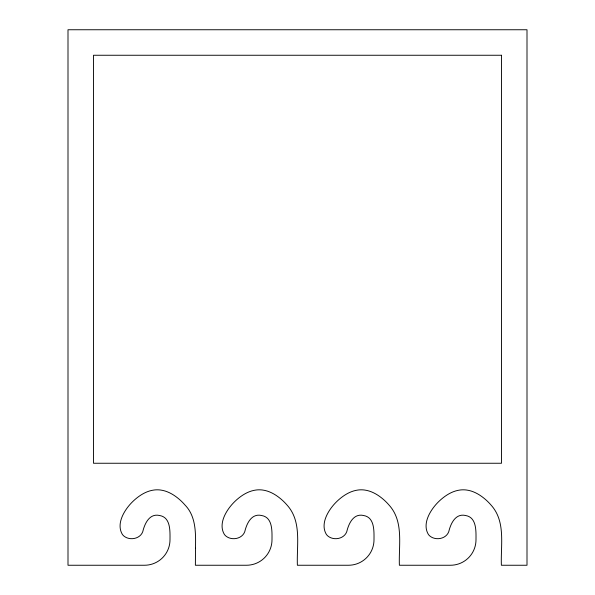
<?xml version="1.0" encoding="UTF-8"?>
<svg xmlns="http://www.w3.org/2000/svg" width="595" height="595" viewBox="0 0 595 595"><rect width="100%" height="100%" fill="white"/><g stroke="black" fill="none" stroke-linecap="round" stroke-linejoin="round"><path stroke-width="0.89" d="M195.502 548.248L195.383 565.25L246.501 565.25A25.503 25.503 0 0 0 271.997 539.747C272.019 531.119 272.8 517.382 261.622 515.508C251.447 513.113 246.687 523.622 244.776 531.647C241.86 539.71 229.737 541.063 224.501 534.652C218.395 524.857 224.947 512.645 231.604 504.91A54.896 54.896 0 0 1 237.16 499.354C242.529 494.735 248.933 490.912 256.066 490.012A25.622 25.622 0 0 1 262.44 490.012C269.572 490.912 275.968 494.735 281.338 499.354A54.896 54.896 0 0 1 286.902 504.91C301.992 521.346 296.593 544.938 297.381 565.25L348.499 565.25A25.503 25.503 0 0 0 374.002 539.747C374.017 531.119 374.798 517.382 363.627 515.508C353.452 513.113 348.685 523.622 346.773 531.647C343.858 539.71 331.735 541.063 326.506 534.652C320.393 524.857 326.945 512.645 333.602 504.91A54.896 54.896 0 0 1 339.165 499.354C344.527 494.735 350.931 490.912 358.064 490.012A25.622 25.622 0 0 1 364.438 490.012C371.57 490.912 377.974 494.735 383.336 499.354A54.896 54.896 0 0 1 388.899 504.91C403.99 521.346 398.598 544.931 399.386 565.25L450.497 565.25A25.503 25.503 0 0 0 476 539.747C476.015 531.119 476.796 517.382 465.625 515.508C455.45 513.113 450.69 523.622 448.771 531.647C445.856 539.71 433.733 541.063 428.504 534.652C422.398 524.857 428.943 512.645 435.599 504.91A54.896 54.896 0 0 1 441.163 499.354C446.525 494.735 452.929 490.912 460.061 490.012A25.622 25.622 0 0 1 466.435 490.012C473.568 490.912 479.972 494.735 485.341 499.354A54.896 54.896 0 0 1 490.897 504.91C505.988 521.346 500.596 544.931 501.384 565.25L526.999 565.25L526.999 29.75L68.001 29.75L68.001 565.25L144.503 565.25A25.503 25.503 0 0 0 169.999 539.747C170.021 531.119 170.802 517.382 159.624 515.508C149.449 513.113 144.689 523.622 142.77 531.647C139.855 539.71 127.732 541.063 122.503 534.652C116.397 524.857 122.949 512.645 129.598 504.91A54.896 54.896 0 0 1 135.162 499.354C140.532 494.735 146.928 490.912 154.06 490.012A25.622 25.622 0 0 1 160.434 490.012C167.567 490.912 173.971 494.735 179.34 499.354A54.896 54.896 0 0 1 184.896 504.91C196.201 516.386 195.74 533.336 195.502 548.248M501.503 55.253L93.497 55.253L93.497 463.252L501.503 463.252L501.503 55.253"/></g></svg>
